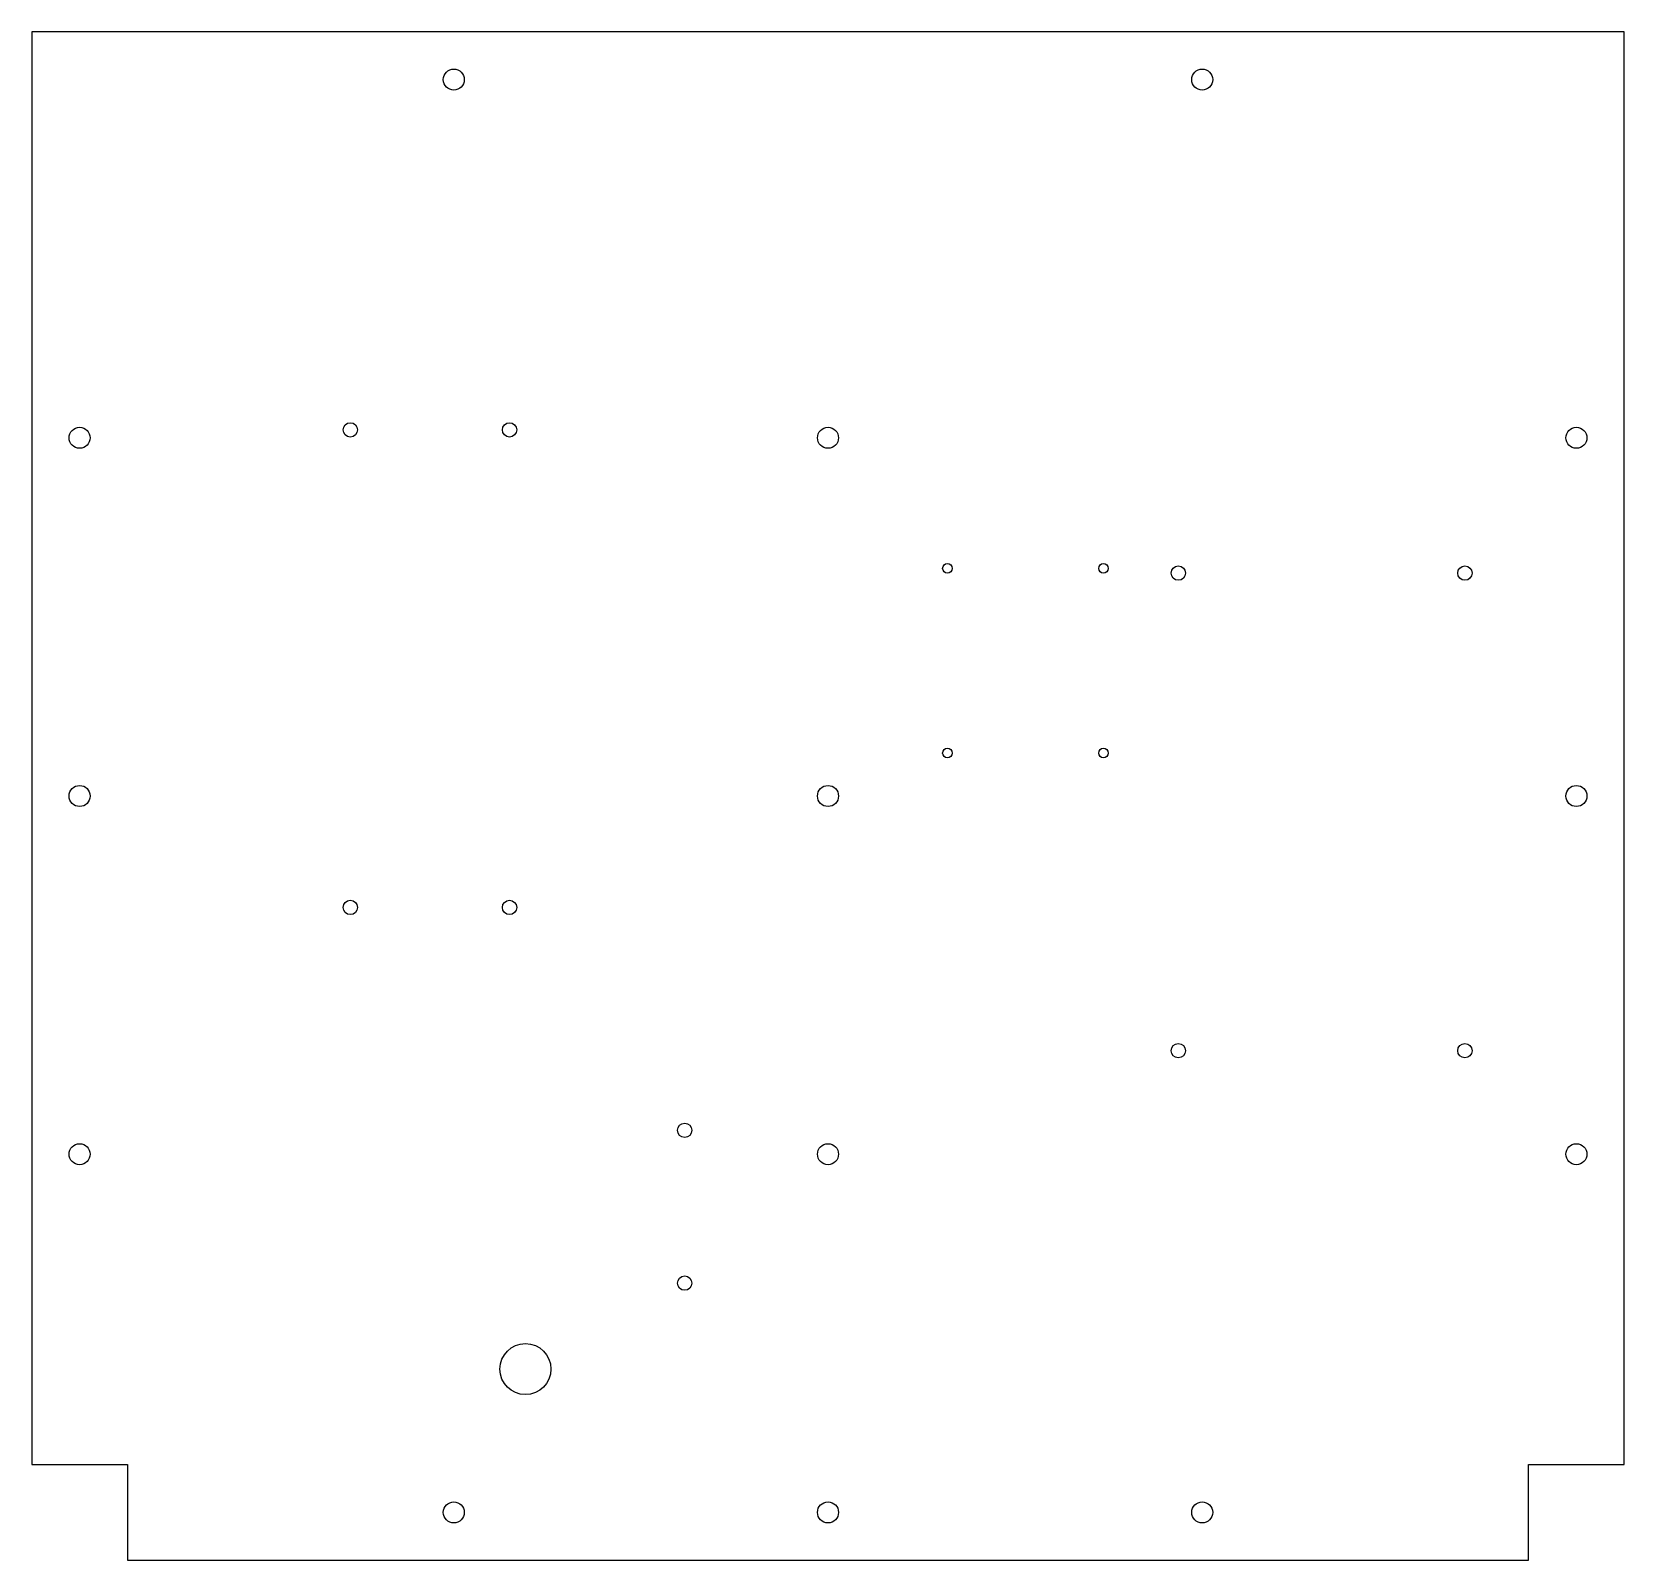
# Model space of a CAD drawing. Header units: millimetres. Extents: x -250 to 250, y -240 to 240.
import ezdxf

# ---------------------------------------------------------------- set-up
doc = ezdxf.new("R2010")
doc.units = ezdxf.units.MM
doc.layers.add('CUTOUTS', color=1, linetype='CONTINUOUS')
doc.layers.add('PERIMETER', color=5, linetype='CONTINUOUS')

msp = doc.modelspace()

# ---------------------------------------------------------------- linework, layer by layer
at = {"layer": 'CUTOUTS'}
for centre, radius in [((-117.5, 225), 3.3), ((117.5, 225), 3.3), ((-235, 112.5), 3.3), ((-150, 115), 2.25), ((-100, 115), 2.25), ((0, 112.5), 3.3), ((235, 112.5), 3.3), ((37.5, 71.5), 1.5), ((86.5, 71.5), 1.5), ((110, 70), 2.25), ((200, 70), 2.25), ((37.5, 13.5), 1.5), ((86.5, 13.5), 1.5), ((-235, 0), 3.3), ((0, 0), 3.3), ((235, 0), 3.3), ((-150, -35), 2.25), ((-100, -35), 2.25), ((110, -80), 2.25), ((200, -80), 2.25), ((-45, -105), 2.25), ((-235, -112.5), 3.3), ((0, -112.5), 3.3), ((235, -112.5), 3.3), ((-45, -153), 2.25), ((-95, -180), 8), ((-117.5, -225), 3.3), ((0, -225), 3.3), ((117.5, -225), 3.3)]:
    msp.add_circle(centre, radius, dxfattribs=at)
at = {"layer": 'PERIMETER'}
for p, q in [((250, 240), (-250, 240)), ((-250, 240), (-250, -210)), ((250, -210), (250, 240)), ((-250, -210), (-220, -210)), ((-220, -210), (-220, -240)), ((220, -240), (220, -210)), ((220, -210), (250, -210)), ((-220, -240), (220, -240))]:
    msp.add_line(p, q, dxfattribs=at)

doc.saveas('drawing.dxf')
